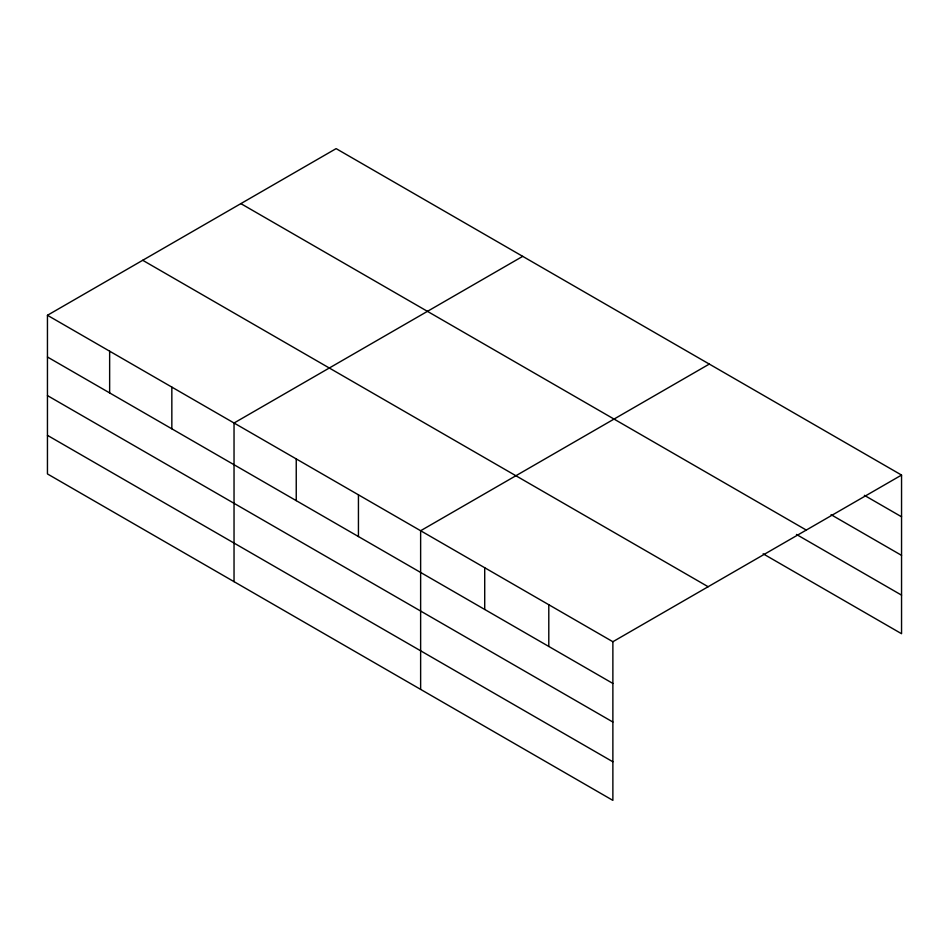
<?xml version="1.0" encoding="UTF-8"?>
<svg xmlns="http://www.w3.org/2000/svg" width="949" height="949" viewBox="0 0 949 949"><rect width="100%" height="100%" fill="white"/><g stroke="black" fill="none" stroke-linecap="round" stroke-linejoin="round"><path stroke-width="1.42" d="M612.876 722.035L612.876 641.726L47.45 315.282L47.45 473.931L612.876 800.375L612.876 722.035L47.45 395.591M763.138 553.801L901.55 633.718L901.55 475.069L336.124 148.625L47.45 315.282M522.709 256.349L234.035 423.017L234.035 581.666M709.306 364.072L420.632 530.74L420.632 689.389M612.876 641.726L901.55 475.069M864.385 495.331L901.55 516.79M831.063 514.678L901.55 555.367M240.856 203.62L806.282 530.064M796.46 534.453L901.55 595.13M142.718 260.287L708.144 586.731M47.45 357.002L612.876 683.446M47.45 435.342L612.876 761.786M548.795 604.738L548.795 646.447M484.714 567.739L484.714 609.448M358.437 494.832L358.437 536.553M296.242 458.925L296.242 500.633M171.84 387.109L171.84 428.818M109.645 351.189L109.645 392.91"/></g></svg>
